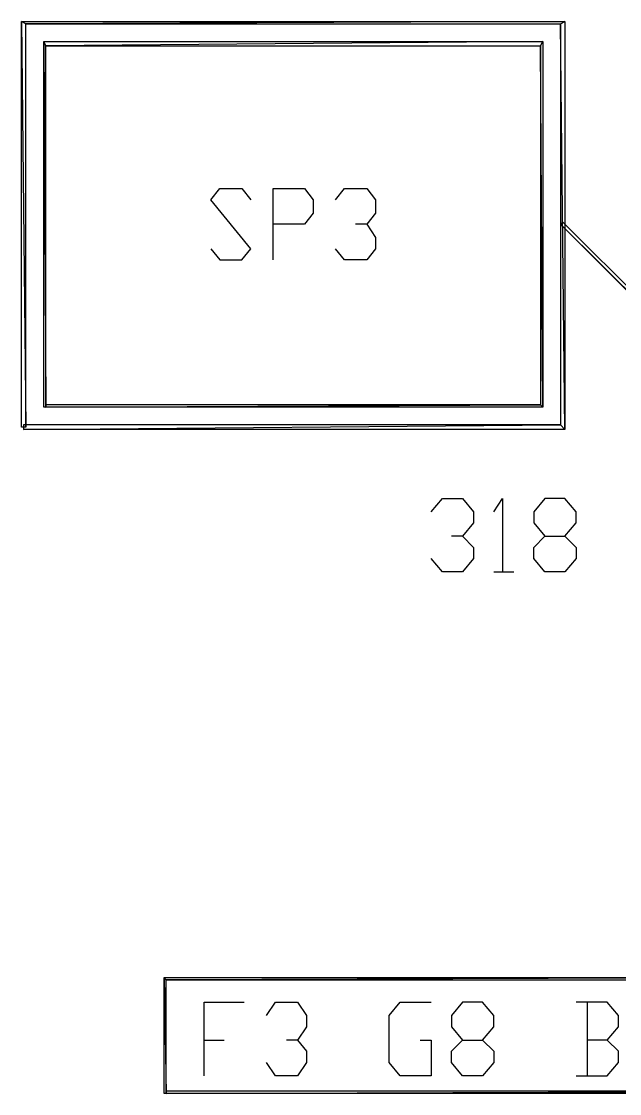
# Model space of a CAD drawing. Header units: millimetres. Extents: x 43 to 817, y 0 to 715.
# Drawn here: x 264.4 to 296.6, y 613.5 to 671.2 of the extents above; entities that cross this region are included whole.
import ezdxf

# ---------------------------------------------------------------- set-up
doc = ezdxf.new("R2010")
doc.units = ezdxf.units.MM
doc.layers.add('DIAGRAM', color=4, linetype='Continuous')

msp = doc.modelspace()

# ---------------------------------------------------------------- linework, layer by layer
at = {"layer": 'DIAGRAM'}
for p, q in [((264.64, 671.08), (264.4, 671.2)), ((264.4, 671.2), (293.68, 671.2)), ((264.64, 671.08), (264.4, 671.2)), ((264.4, 671.2), (264.64, 649.36)), ((264.4, 671.2), (264.64, 649.36)), ((264.4, 649.36), (264.4, 671.2)), ((293.68, 671.2), (264.64, 671.08)), ((293.68, 671.2), (264.64, 671.08)), ((264.64, 671.08), (293.44, 671.08)), ((264.64, 649.36), (264.64, 671.08)), ((293.44, 671.08), (293.68, 671.2)), ((293.44, 671.08), (293.68, 671.2)), ((293.68, 649.24), (293.44, 671.08)), ((293.44, 671.08), (293.44, 649.48)), ((293.68, 649.24), (293.44, 671.08)), ((293.68, 671.2), (293.68, 649.24)), ((265.72, 669.88), (265.6, 670.12)), ((265.6, 670.12), (292.48, 670.12)), ((265.72, 669.88), (265.6, 670.12)), ((265.6, 670.12), (265.72, 650.44)), ((265.6, 670.12), (265.72, 650.44)), ((265.6, 650.44), (265.6, 670.12)), ((292.48, 670.12), (265.72, 669.88)), ((292.48, 670.12), (265.72, 669.88)), ((265.72, 669.88), (292.36, 669.88)), ((265.72, 650.44), (265.72, 669.88)), ((292.36, 669.88), (292.48, 670.12)), ((292.36, 669.88), (292.48, 670.12)), ((292.48, 650.44), (292.36, 669.88)), ((292.36, 669.88), (292.36, 650.56)), ((292.48, 650.44), (292.36, 669.88)), ((292.48, 670.12), (292.48, 650.44)), ((274.6, 661.6), (275.08, 662.2)), ((275.08, 662.2), (276.28, 662.2)), ((276.28, 662.2), (276.76, 661.6)), ((277.96, 658.36), (277.96, 662.2)), ((277.96, 662.2), (279.64, 662.2)), ((279.64, 662.2), (280.12, 661.6)), ((281.32, 661.6), (281.8, 662.2)), ((281.8, 662.2), (283, 662.2)), ((283, 662.2), (283.48, 661.6)), ((276.76, 658.96), (274.6, 661.6)), ((280.12, 661.6), (280.12, 660.88)), ((283.48, 661.6), (283.48, 660.88)), ((280.12, 660.88), (279.64, 660.28)), ((283.48, 660.88), (283, 660.28)), ((293.44, 660.28), (293.56, 660.4)), ((293.56, 660.4), (329.8, 624.16)), ((279.64, 660.28), (277.96, 660.28)), ((283, 660.28), (282.4, 660.28)), ((283, 660.28), (283.48, 659.56)), ((329.8, 624.16), (293.44, 660.28)), ((293.44, 660.28), (329.68, 624.04)), ((329.8, 624.16), (293.44, 660.28)), ((283.48, 659.56), (283.48, 658.96)), ((274.6, 658.96), (275.08, 658.36)), ((276.28, 658.36), (276.76, 658.96)), ((281.8, 658.36), (281.32, 658.96)), ((283.48, 658.96), (283, 658.36)), ((275.08, 658.36), (276.28, 658.36)), ((283, 658.36), (281.8, 658.36)), ((265.72, 650.56), (265.72, 650.44)), ((265.72, 650.44), (292.36, 650.56)), ((292.36, 650.56), (265.72, 650.56)), ((265.72, 650.44), (292.36, 650.56)), ((292.36, 650.56), (292.48, 650.44)), ((292.36, 650.56), (292.48, 650.44)), ((265.72, 650.44), (265.6, 650.44)), ((292.48, 650.44), (265.72, 650.44)), ((264.64, 649.36), (264.4, 649.36)), ((264.52, 649.48), (264.52, 649.24)), ((264.52, 649.24), (293.44, 649.48)), ((293.44, 649.48), (264.52, 649.48)), ((264.52, 649.24), (293.44, 649.48)), ((293.44, 649.48), (293.68, 649.24)), ((293.44, 649.48), (293.68, 649.24)), ((293.68, 649.24), (264.52, 649.24)), ((286.48, 644.8), (287.08, 645.52)), ((287.08, 645.52), (288.16, 645.52)), ((288.16, 645.52), (288.76, 644.8)), ((289.84, 644.8), (290.32, 645.52)), ((290.32, 645.52), (290.32, 641.56)), ((292.6, 645.52), (292, 644.8)), ((293.68, 645.52), (292.6, 645.52)), ((294.28, 644.8), (293.68, 645.52)), ((288.76, 644.8), (288.76, 644.2)), ((292, 644.8), (292, 644.2)), ((294.28, 644.2), (294.28, 644.8)), ((288.76, 644.2), (288.16, 643.48)), ((292, 644.2), (292.6, 643.48)), ((293.68, 643.48), (294.28, 644.2)), ((288.16, 643.48), (287.56, 643.48)), ((288.16, 643.48), (288.76, 642.88)), ((292, 642.88), (292.6, 643.48)), ((292.6, 643.48), (293.68, 643.48)), ((293.68, 643.48), (294.28, 642.88)), ((288.76, 642.88), (288.76, 642.28)), ((292, 642.28), (292, 642.88)), ((294.28, 642.88), (294.28, 642.28)), ((287.08, 641.56), (286.48, 642.28)), ((288.76, 642.28), (288.16, 641.56)), ((292.6, 641.56), (292, 642.28)), ((294.28, 642.28), (293.68, 641.56)), ((288.16, 641.56), (287.08, 641.56)), ((289.84, 641.56), (290.92, 641.56)), ((293.68, 641.56), (292.6, 641.56)), ((272.2, 619.6), (272.08, 619.72)), ((272.08, 619.72), (305.68, 619.72)), ((272.2, 619.6), (272.08, 619.72)), ((272.08, 619.72), (272.2, 613.48)), ((272.08, 619.72), (272.2, 613.48)), ((272.08, 613.48), (272.08, 619.72)), ((305.68, 619.72), (272.2, 619.6)), ((305.68, 619.72), (272.2, 619.6)), ((272.2, 619.6), (305.56, 619.6)), ((272.2, 613.48), (272.2, 619.6)), ((274.24, 614.44), (274.24, 618.4)), ((274.24, 618.4), (276.4, 618.4)), ((277.6, 617.68), (278.08, 618.4)), ((278.08, 618.4), (279.28, 618.4)), ((279.28, 618.4), (279.76, 617.68)), ((284.2, 617.68), (284.8, 618.4)), ((284.8, 618.4), (286.48, 618.4)), ((288.16, 618.4), (287.56, 617.68)), ((289.24, 618.4), (288.16, 618.4)), ((289.84, 617.68), (289.24, 618.4)), ((295.96, 618.4), (294.28, 618.4)), ((294.88, 618.4), (294.88, 614.44)), ((296.56, 617.68), (295.96, 618.4)), ((279.76, 617.68), (279.76, 617.08)), ((284.2, 615.16), (284.2, 617.68)), ((287.56, 617.68), (287.56, 617.08)), ((289.84, 617.08), (289.84, 617.68)), ((296.56, 617.08), (296.56, 617.68)), ((279.76, 617.08), (279.28, 616.36)), ((287.56, 617.08), (288.16, 616.36)), ((289.24, 616.36), (289.84, 617.08)), ((295.96, 616.36), (296.56, 617.08)), ((274.24, 616.36), (275.32, 616.36)), ((279.28, 616.36), (278.68, 616.36)), ((279.28, 616.36), (279.76, 615.76)), ((285.88, 616.36), (286.48, 616.36)), ((286.48, 616.36), (286.48, 614.44)), ((287.56, 615.76), (288.16, 616.36)), ((288.16, 616.36), (289.24, 616.36)), ((289.24, 616.36), (289.84, 615.76)), ((295.96, 616.36), (294.88, 616.36)), ((296.56, 615.76), (295.96, 616.36)), ((279.76, 615.76), (279.76, 615.16)), ((287.56, 615.16), (287.56, 615.76)), ((289.84, 615.76), (289.84, 615.16)), ((296.56, 615.16), (296.56, 615.76)), ((278.08, 614.44), (277.6, 615.16)), ((279.76, 615.16), (279.28, 614.44)), ((284.8, 614.44), (284.2, 615.16)), ((288.16, 614.44), (287.56, 615.16)), ((289.84, 615.16), (289.24, 614.44)), ((295.96, 614.44), (296.56, 615.16)), ((279.28, 614.44), (278.08, 614.44)), ((286.48, 614.44), (284.8, 614.44)), ((289.24, 614.44), (288.16, 614.44)), ((294.28, 614.44), (295.96, 614.44)), ((272.2, 613.6), (272.2, 613.48)), ((272.2, 613.48), (305.56, 613.6)), ((305.56, 613.6), (272.2, 613.6)), ((272.2, 613.48), (305.56, 613.6)), ((272.2, 613.48), (272.08, 613.48)), ((305.68, 613.48), (272.2, 613.48))]:
    msp.add_line(p, q, dxfattribs=at)

doc.saveas('drawing.dxf')
